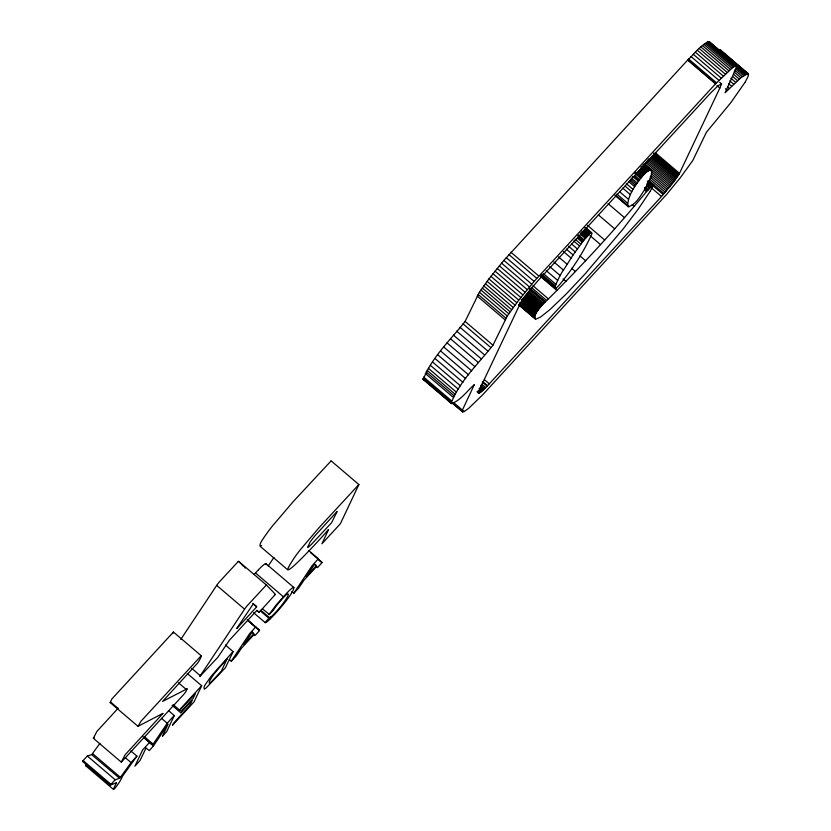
<?xml version="1.0" encoding="UTF-8"?>
<svg xmlns="http://www.w3.org/2000/svg" width="831" height="831" viewBox="0 0 831 831"><rect width="100%" height="100%" fill="white"/><g stroke="black" fill="none" stroke-linecap="round" stroke-linejoin="round"><path stroke-width="1.25" d="M337.002 511.678L336.971 511.792A6.305 0.634 -49.5 0 1 336.898 511.969L331.6 522.689L311.043 544.783A16.506 1.662 -49.5 0 1 308.82 546.715A14.927 1.496 -49.5 0 1 307.605 547.369L310.202 541.937A13.535 1.361 -49.5 0 1 312.321 539.09L313.329 537.813A17.524 1.755 -49.5 0 1 314.959 535.808L336.95 511.616M745.376 81.833L730.761 102.743L706.433 132.212L692.753 160.57L680.194 177.886L666.742 194.288L482.738 394.746L468.611 408.395L464.176 411.522L462.493 411.781L462.389 410.078L474.335 384.639C466.991 390.913 460.852 400.417 451.472 403.586L423.239 379.57C431.59 357.372 450.537 339.983 465.1 321.431L479.414 292.242L488.919 278.904L503.887 260.394L687.653 60.071C694.529 53.89 700.356 44.874 709.165 41.623L737.294 65.701L725.079 92.781L740.847 77.74L747.91 73.543L748.212 76.109L745.365 81.853M705.176 43.43L733.056 67.186L715.522 83.848L534.115 281.418L518.762 300.116L507.274 316.029L492.97 345.208C478.407 363.76 459.47 381.149 451.108 403.347L451.472 403.586M645.136 189.011C640.504 195.337 636.401 204.468 628.34 206.732L627.748 206.306C627.634 195.119 635.486 185.136 642.145 176.442C644.638 173.97 647.152 170.137 650.974 170.158M650.33 191.068L638.385 208.861L623.406 228.629L585.066 273.96L565.963 294.257L549.904 309.631L540.566 317.026L536.338 319.031L534.967 318.647C534.24 313.318 538.893 309.215 541.885 305.33C578.449 269.556 613.226 231.953 645.78 192.47L652.823 185.084L648.969 181.823M236.877 628.454L236.908 628.34A5.703 0.571 -49.5 0 1 237.23 627.758L253.154 604.054L256.665 606.62L252.821 603.337M201.673 685.772L193.987 701.925L172.484 725.286L173.627 723.157L189.78 705.529L192.179 700.481L180.763 712.769L181.906 710.63L193.114 698.404L195.514 693.407L179.839 710.287L180.639 708.594L201.642 685.741L187.255 673.453M721.578 83.962L718.192 85.624L710.495 93.114L537.21 281.574L529.004 291.317L520.57 302.868L479.529 389.438C474.075 400.23 488.088 385.158 489.293 383.829L661.518 196.5L673.515 182.145L679.498 173.347L719.823 88.086L721.578 83.962L719.656 82.321M162.845 713.424L137.998 726.336L141.021 721.215L200.198 656.843C203.595 652.771 198.277 663.19 196.542 664.249L162.596 701.416L186.196 689.263M553.841 261.931L563.47 270.117C561.735 271.56 548.585 296.781 559.273 285.043C572.081 269.597 583.476 252.634 591.62 234.311M118.189 708.209L96.874 731.467L93.373 738.292L121.264 762.12L125.086 754.839L162.907 713.465M261.651 545.635C255.886 547.234 267.291 533.18 268.081 531.663A36.637 3.677 -49.5 0 1 272.475 525.95L293.322 501.509L330.894 461.112M358.878 484.546L340.357 523.769L321.919 543.817L328.525 529.607L327.58 530.469C329.149 529.513 266.2 598.694 295.95 555.44A36.637 3.677 -49.5 0 1 300.344 549.717L319.073 527.643L358.878 484.546L331.008 460.769M591.63 234.29L591.62 232.742L590.415 233.064L583.528 240.595L573.12 254.951L563.46 270.127M201.351 655.846L173.44 632.038L172.775 633.648M709.207 43.108L709.165 41.623M231.163 661.445L236.212 655.991L241.426 648.253L254.006 634.614M293.707 593.376L298.734 587.995L303.928 580.277L316.133 566.991L317.546 567.542L321.909 562.795L318.211 559.273M265.972 564.706L266.076 563.927A25.979 2.607 -49.5 0 0 265.567 563.636L265.432 563.688M650.32 191.078L653.685 184.752L652.813 185.095M85.593 765.621L86.341 764.011M130.841 750.933L136.938 756.137L122.199 776.601C121.877 779.935 107.76 798.923 116.413 783.134M226.905 659.18L217.182 670.087A11.956 1.205 -49.5 0 0 213.037 675.364A14.054 1.413 -49.5 0 0 212.113 676.683L209.931 680.35A46.422 4.664 -49.5 0 0 209.526 681.202L209.246 683.155A12.829 1.288 -49.5 0 0 212.383 680.724L221.233 671.344L226.967 659.128M180.753 712.749L172.11 705.384M162.471 736.121L168.153 724.102L153.434 745.958L149.871 749.957L149.237 750.538L146.048 748.077M162.533 736.162L166.813 731.384L174.281 715.595L168.537 710.598M233.085 651.66L225.419 667.729L206.545 687.528A19.29 1.942 -49.5 0 1 204.312 689.148C202.317 687.029 207.989 681.41 209.35 678.75A18.448 1.849 -49.5 0 1 211.126 676.424A17.752 1.787 -49.5 0 1 212.435 674.762L233.033 651.597L225.43 645.001M252.177 632.194L253.746 633.793L243.878 644.576L252.063 632.235M256.644 606.879L236.928 628.444M275.092 594.695L259.459 611.99L258.94 612.322L257.018 610.681M306.224 576.672L314.585 564.239M82.477 761.31L87.245 756.085M110.346 785.077L115.114 779.862M645.126 189.021L650.86 177.2L651.847 172.36L650.985 170.147L644.243 164.424M291.878 592.534L293.042 590.394A46.256 4.643 -49.5 0 0 293.478 589.459L293.945 587.704A25.979 2.607 -49.5 0 0 293.447 587.413L293.301 587.455A19.539 1.963 -49.5 0 0 286.321 593.552L276.037 605.155L269.109 614.462M152.738 744.732L167.436 722.96L174.198 715.574M180.743 639.465L216.694 585.398L244.574 609.175L200.313 675.717A6.17 0.623 -49.5 0 0 199.845 676.465L217.815 657.321L229.387 640.275L255.99 611.336L257.08 610.349L258.94 612.322M268.236 565.973L273.929 557.414M91.742 754.59L99.886 743.433M136.897 756.148L131.423 762.131L119.872 778.128L115.249 779.81L87.369 756.044L91.659 754.621L119.633 778.356M464.176 411.522L462.275 409.87M653.104 184.908L648.305 180.784M740.847 77.74L734.137 71.985M270.906 616.934L269.317 617.63L265.11 622.554L253.58 612.717M278.406 610.193L276.339 612.509A27.402 2.753 -49.5 0 1 274.853 614.13A20.432 2.057 -49.5 0 1 269.618 619.5M253.985 574.585L258.441 569.796M273.357 610.099L274.188 608.926A12.029 1.205 -49.5 0 1 277.315 604.625M269.057 614.711L273.233 610.245M86.185 765.122L85.686 765.631M94.277 737.648L93.456 738.343M306.255 576.714L316.279 565.776L314.419 563.979M255.803 626.854L249.653 633.617L231.309 661.164L229.387 659.523M238.175 561.59L220.464 580.713A5.246 0.53 -49.5 0 0 216.652 585.44M145.996 748.087L140.003 760.573L134.902 766.172L142.652 749.884L149.403 742.613L152.53 744.856L142.922 736.661M310.534 552.615L322.064 562.452L318.148 559.003L312.176 565.62L293.831 593.168L291.899 591.527M733.046 67.197L737.035 65.4M717.932 50.421L720.415 49.953L748.492 74.115M173.44 632.038L111.915 698.933L110.128 702.559L110.897 702.268L117.628 708.012M121.326 762.12L183.152 695.09A9.536 0.956 -49.5 0 0 183.755 694.436L185.739 691.891A8.352 0.841 -49.5 0 0 185.915 691.558L186.84 689.595A9.827 0.987 -49.5 0 0 187.089 688.899M83.63 760.916L82.487 761.373L110.357 785.15L116.454 782.74M186.913 688.889L187.037 688.868A31.838 3.199 -49.5 0 0 186.186 689.273M424.246 379.829L423.239 379.57M269.421 617.568L260.768 610.183M720.041 49.777L748.284 73.73M719.501 49.787L747.37 73.564M725.484 55.012L727.405 56.643M731.249 59.925L733.171 61.567M737.97 65.67L748.544 74.686M709.425 41.924L746.654 73.793M708.718 41.55L736.588 65.327M708.074 41.706L735.954 65.483M737.149 66.823L745.802 74.198M713.05 46.391L714.972 48.032M718.815 51.304L720.737 52.945M707.274 42.069L735.144 65.846M736.131 67.436L744.773 74.811M706.319 42.641L734.188 66.418M735.923 69.046L743.61 75.6M734.604 70.033L742.291 76.587M703.919 44.386L731.789 68.163M702.475 45.57L730.345 69.347M733.461 74.198L739.226 79.111M700.897 46.941L728.766 70.718M732.703 76.525L737.513 80.628M699.183 48.499L727.052 72.276M730.865 78.207L735.664 82.3M697.323 50.255L725.193 74.021M729.836 80.898L733.68 84.18M695.329 52.187L723.199 75.974M728.673 83.765L731.56 86.227M693.251 54.264L721.121 78.041M727.437 86.767L729.358 88.408M691.028 56.539L718.898 80.316M725.453 88.761L727.374 90.402M688.66 59.011L716.53 82.778M687.86 59.853L715.73 83.63M687.653 60.071L715.522 83.848M716.945 85.624L719.823 88.086M655.472 152.852L679.498 173.347M653.987 153.039L678.969 174.354M653.623 153.621L678.615 174.936M654.018 155.324L678.044 175.819M652.428 155.459L677.41 176.774M651.743 156.446L676.725 177.761M651.016 157.475L675.998 178.79M650.226 158.565L675.208 179.88M648.44 158.856L674.388 180.992M647.567 160.009L673.515 182.145M646.643 161.204L672.591 183.339M645.708 162.419L671.656 184.555M644.711 163.665L670.659 185.801M644.918 165.172L651.639 170.916M643.745 164.309L650.465 170.054M643.163 164.351L649.884 170.095M651.379 171.477L669.641 187.058M643.433 165.39L649.198 170.313M642.643 165.785L648.409 170.708M651.286 173.596L668.581 188.346M643.184 166.854L647.983 170.957M641.771 166.345L647.536 171.269M642.238 167.53L647.048 171.633M651.161 175.715L667.501 189.645M640.805 167.083L646.57 172.007M641.231 168.361L646.04 172.453M640.732 168.807L645.531 172.9M650.06 177.024L666.4 190.964M640.472 169.036L645.282 173.139M639.912 169.586L644.711 173.689M639.652 169.836L644.451 173.939M649.884 179.174L665.257 192.293M639.06 170.438L643.859 174.552M638.748 170.771L643.558 174.874M638.509 171.03L643.308 175.133M648.741 180.504L664.114 193.613M648.689 180.618L653.498 184.721M637.917 171.685L642.727 175.777M648.502 180.68L653.602 185.001M637.335 172.349L642.145 176.442M647.733 181.21L652.543 185.303M652.699 185.552L663.273 194.568M637.055 172.682L641.864 176.774M647.391 181.501L652.19 185.593M635.829 172.173L641.594 177.096M647.951 182.664L651.795 185.947M647.567 183.028L651.4 186.31M635.206 172.941L640.971 177.865M648.045 184.316L650.933 186.778M634.853 173.378L640.618 178.301M646.747 183.838L650.59 187.12M651.909 188.305L661.518 196.5M647.131 185.261L650.008 187.723M634.77 175.538L639.569 179.641M646.476 185.957L649.364 188.419M633.97 176.608L638.779 180.701M632.609 176.338L638.374 181.262M645.355 187.172L648.232 189.634M644.939 187.629L647.827 190.091M644.524 188.097L647.401 190.559M631.394 178.073L637.159 182.997M644.565 189.987L646.487 191.629M630.584 179.278L636.359 184.181M629.773 180.545L635.538 185.458M628.963 181.823L634.728 186.746M626.397 183.713L633.118 189.458M625.109 186.113L631.83 191.847M622.762 188.128L630.449 194.683M619.801 191.94L628.454 199.315M632.173 204.717L634.095 206.358M616.893 194.07L627.467 203.086M617.641 196.926L629.181 206.763M614.898 194.828L627.395 205.486M615.252 195.649L628.34 206.732M608.105 203.678L624.445 217.618M598.351 214.865L614.68 228.805M587.403 225.284L604.708 240.045M585.71 227.736L591.724 232.898M585.502 227.736L591.267 232.659M585.273 227.787L591.765 233.459M585.606 228.961L590.415 233.064M585.014 229.429L589.813 233.532M584.816 229.595L589.626 233.698M584.577 229.803L589.376 233.916M584.37 230.01L589.169 234.103M584.1 230.26L588.909 234.352M589.989 235.599L600.564 244.626M583.892 230.478L588.691 234.571M583.476 230.893L588.286 234.996M583.019 231.382L587.829 235.485M582.811 231.61L587.621 235.713M581.638 231.028L587.403 235.942M582.074 232.431L586.883 236.534M581.575 233.012L586.385 237.105M580.09 232.805L585.855 237.728M580.495 234.29L585.304 238.393M578.366 234.913L584.131 239.837M577.753 235.682L583.528 240.595M578.064 237.323L582.874 241.426M577.41 238.175L582.209 242.278M575.083 239.151L580.848 244.075M573.702 241.021L579.467 245.945M571.572 243.961L577.337 248.874M568.497 246.153L575.218 251.886M579.924 255.886L585.699 260.799M566.399 249.217L573.12 254.951M563.376 251.481L571.063 258.036M558.432 256.831L567.085 264.206M571.645 268.309L575.488 271.592M549.707 266.606L560.281 275.622M563.054 278.967L565.932 281.418M546.185 270.584L557.715 280.421M543.401 273.648L555.897 284.306M541.854 274.344L555.305 285.822M553.384 285.48L556.261 287.942M541.49 275.56L554.963 287.027M547.297 280.764L550.184 283.226M553.062 285.687L555.949 288.149M541.241 275.996L555.659 288.295M541.002 276.079L555.42 288.378M540.534 275.923L555.222 288.399M540.566 276.515L556.905 290.445M510.951 252.26L538.82 276.027M508.904 254.566L536.784 278.343M506.245 257.641L534.115 281.418M503.887 260.394L531.757 284.171M532.9 285.677L548.283 298.786M531.206 287.287L546.58 300.406M501.56 263.147L529.43 286.924M530.074 288.388L545.448 301.508M529.69 288.783L545.063 301.902M529.316 289.167L544.689 302.287M529.285 291.037L543.703 303.336M499.317 265.827L527.197 289.604M528.381 292.013L542.799 304.312M528.059 292.367L542.477 304.665M527.727 292.73L542.144 305.029M527.467 293.031L541.885 305.33M527.207 293.333L541.625 305.631M497.177 268.434L525.047 292.211M526.459 294.216L540.877 306.514M525.898 294.891L540.306 307.19M525.389 295.514L539.797 307.813M524.849 296.189L539.267 308.478M495.016 271.103L522.896 294.88M524.392 296.76L538.81 309.059M523.914 297.384L538.332 309.683M523.488 297.945L537.906 310.243M522.72 299.025L537.138 311.324M492.939 273.721L520.808 297.488M522.585 299.222L537.003 311.521M521.141 299.17L536.525 312.269M521.816 300.49L536.234 312.788M521.546 301.009L535.964 313.308M490.892 276.339L518.762 300.116M521.079 302.079L535.486 314.378M519.707 302.401L535.081 315.51M519.365 303.793L534.759 316.891M519.998 305.091L533.45 316.569M519.333 304.821L534.717 317.93M488.919 278.904L516.789 302.681M519.157 305.081L535.496 319.011M518.627 304.707L534.967 318.647M487.091 281.325L514.96 305.091M485.346 283.672L513.226 307.449M483.756 285.874L511.626 309.651M482.281 287.983L510.151 311.75M480.91 289.988L508.78 313.765M479.404 292.252L507.284 316.019M478.074 294.403L505.944 318.18M477.171 296.044L505.051 319.821M465.1 321.431L492.97 345.208M463.002 323.83L490.882 347.607M459.99 327.31L487.859 351.087M456.707 331.174L484.577 354.951M453.414 335.101L481.284 358.878M450.412 338.726L478.282 362.503M447.057 342.891L474.927 366.668M484.483 379.725L489.293 383.829M443.775 347.036L471.644 370.813M482.759 381.574L487.568 385.667M482.302 382.052L487.101 386.155M481.845 384.306L485.688 387.589M440.669 351.046L468.539 374.823M480.817 385.314L484.66 388.596M480.806 387.069L483.694 389.521M479.923 387.88L482.801 390.341M479.092 388.607L481.98 391.069M479.31 390.061L481.232 391.702M437.792 354.847L465.661 378.624M478.614 390.622L480.536 392.253M478.012 391.069L479.934 392.71M477.482 391.411L479.404 393.053M477.046 391.65L478.968 393.292M435.06 358.556L462.94 382.333M432.577 362.046L460.447 385.823M430.333 365.297L458.203 389.074M428.36 368.289L456.229 392.055M427.072 370.335L454.941 394.112M426.116 371.945L453.986 395.722M425.285 373.483L453.155 397.26M423.623 377.025L451.493 400.802M453.736 402.692L462.389 410.078M452.5 402.692L462.109 410.888M423.208 378.198L451.077 401.975M452.324 402.879L462.898 411.896M452.521 403.305L462.493 411.781M423.104 378.635L450.984 402.401M423.093 378.978L452.116 403.606M308.831 550.641L318.439 558.837M315.551 565.921L317.473 567.563M259.978 546.133L287.848 569.91M265.951 563.688L293.821 587.465M255.47 572.954L283.34 596.731M275.051 594.747A5.298 0.53 -49.5 0 0 275.29 594.207L266.595 585.159L238.726 561.382L240.886 563.636M262.378 608.728L269.296 614.462M260.176 610.775L268.829 618.16M247.274 619.459L259.542 630.449L248.012 620.612L259.532 630.552L255.024 635.538L254.047 634.604M251.897 631.976L253.808 633.7M191.66 668.342L200.313 675.717M178.395 682.77L186.092 689.325M173.118 704.553L179.839 710.287M161.474 718.316L167.239 723.24M110.18 702.59L138.05 726.367M144.511 736.796L153.164 744.171M144.833 738.499L148.676 741.782M150.608 743.423L153.486 745.885M125.315 757.675L131.08 762.588M92.584 753.592L120.453 777.369M83.09 760.552L110.959 784.329M85.583 765.663L113.463 789.44M314.689 564.197L316.341 565.62M241.426 564.197L242.517 565.319M243.057 565.88L243.597 566.441M244.678 567.573L245.218 568.134M720.622 50.338L720.674 50.909M291.858 592.555A28.389 2.846 -49.5 0 1 288.773 597.281A20.006 2.005 -49.5 0 1 278.395 610.224M269.68 619.417A20.058 2.015 -49.5 0 1 266.273 622.315M266.335 622.232A18.999 1.911 -49.5 0 1 265.079 622.596M258.451 569.775A19.539 1.963 -49.5 0 1 265.484 563.626M270.885 616.955A11.291 1.132 -49.5 0 0 274.012 614.005L275.3 612.644A18.23 1.828 -49.5 0 0 276.557 611.294L280.005 607.347A10.637 1.07 -49.5 0 0 282.135 604.708C282.955 603.649 291.774 591.849 286.965 594.175A10.585 1.06 -49.5 0 0 285.376 595.609L283.257 597.78A15.976 1.6 -49.5 0 0 281.917 599.224L280.93 600.325A10.159 1.018 -49.5 0 0 277.325 604.615M116.537 782.844A5.557 0.561 -49.5 0 1 116.392 783.155M244.522 609.216A5.246 0.53 -49.5 0 1 248.344 604.48L266.045 585.367A6.461 0.654 -49.5 0 1 266.543 585.221M238.217 561.538A6.461 0.654 -49.5 0 1 238.674 561.444M590.758 232.846L584.993 227.923L590.748 232.857M537.532 310.763L523.115 298.464L537.522 310.773"/></g></svg>
